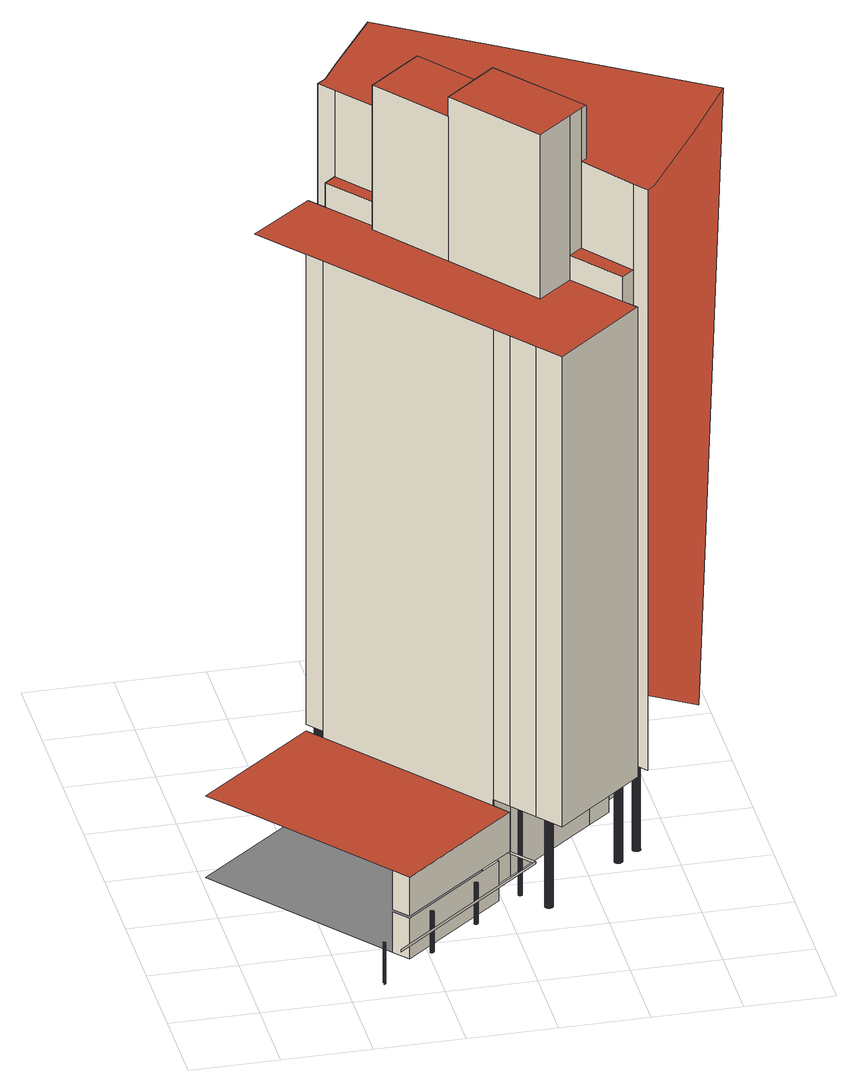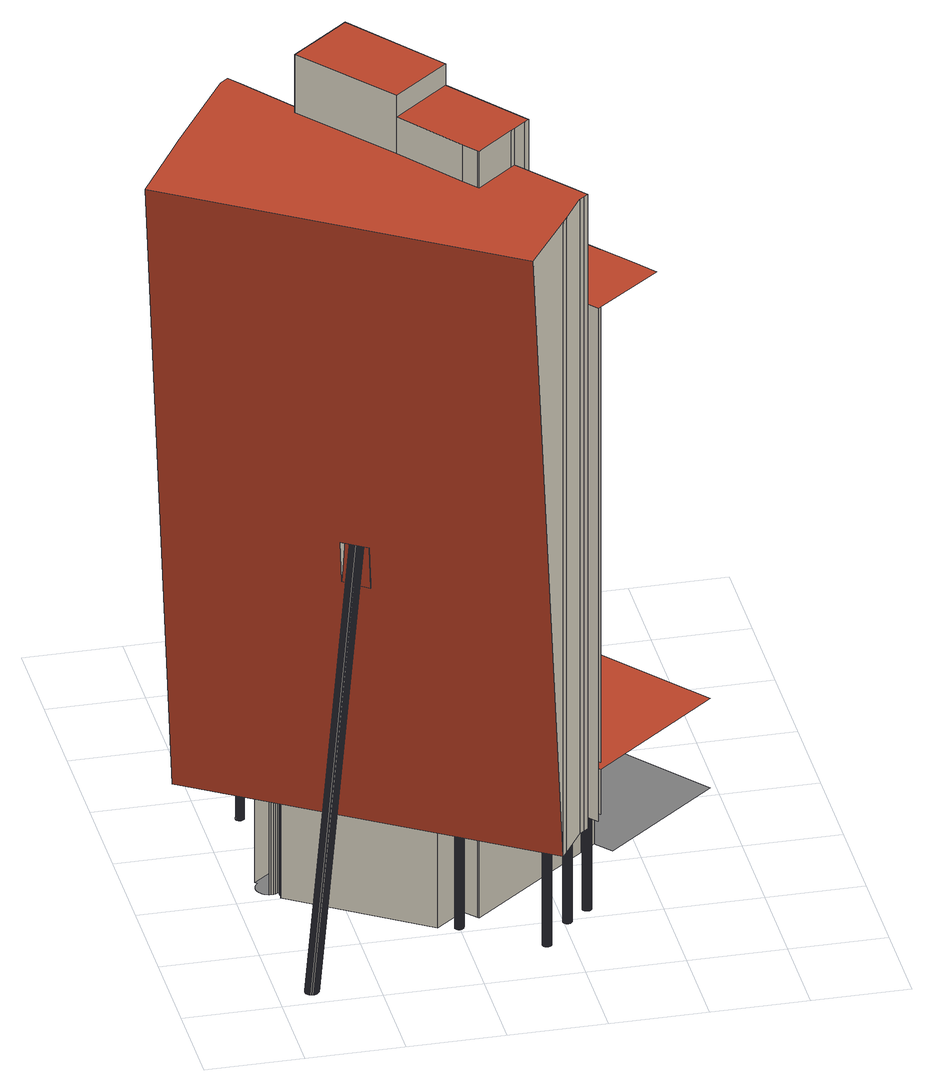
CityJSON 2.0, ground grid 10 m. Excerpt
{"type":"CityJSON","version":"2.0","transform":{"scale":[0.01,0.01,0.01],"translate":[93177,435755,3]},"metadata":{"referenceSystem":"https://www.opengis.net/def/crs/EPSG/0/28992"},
"CityObjects":{
"building1":{"type":"Building","geometry":[{"type":"MultiSurface","lod":"2","boundaries":[[[0,1,2,3]],[[3,2,4,5]],[[5,4,6,7]],[[7,6,8,9]],[[10,11,12,13]],[[9,8,14,15]],[[13,12,16,17]],[[15,14,18,19]],[[17,16,20,21]],[[19,18,22,23]],[[21,20,24,25]],[[25,24,26,27]],[[23,22,28,29]],[[27,26,30,31]],[[29,28,32,33]],[[31,30,34,35]],[[33,32,36,37]],[[35,34,38,39]],[[40,41,37,36]],[[39,38,42,43]],[[44,45,41,40]],[[43,42,46,47]],[[47,46,45,44]],[[48,49,50,51]],[[52,53,54,55]],[[56,57,58,59]],[[59,58,60,61]],[[62,63,57,56]],[[61,60,64,65]],[[63,62,66,67]],[[65,64,68,69]],[[67,66,70,71]],[[69,68,72,73]],[[71,70,74,75]],[[73,72,76,77]],[[75,74,78,79]],[[77,76,80,81]],[[79,78,82,83]],[[81,80,84,85]],[[83,82,86,87]],[[85,84,88,89]],[[87,86,90,91]],[[89,88,92,93]],[[91,90,94,95]],[[95,94,96,97]],[[93,92,98,99]],[[97,96,100,101]],[[102,103,104,105,106,107,108,109,110,98,92,88,84,80,76,72,68,64,60,58,57,63,67,71,75,79,83,87,91,95,97,101,111,112,113,114,115,116,117,118,119,120,121,122,123]],[[99,98,110,124]],[[101,100,125,111]],[[124,110,109,126]],[[111,125,127,112]],[[112,127,128,113]],[[126,109,108,129]],[[113,128,130,114]],[[129,108,107,131]],[[114,130,132,115]],[[131,107,106,133]],[[115,132,134,116]],[[116,134,135,117]],[[133,106,105,136]],[[117,135,137,118]],[[136,105,104,138]],[[118,137,139,119]],[[138,104,103,140]],[[119,139,141,120]],[[102,142,140,103]],[[120,141,143,121]],[[123,144,142,102]],[[121,143,145,122]],[[122,145,144,123]],[[146,147,148,149,48,51,150,151]],[[152,153,154,155]],[[154,156,157,147,146]],[[158,159,160,161]],[[162,155,154,146,160,163]],[[162,163,164,165]],[[55,54,166,167]],[[168,169,170,171]],[[51,50,172,150]],[[173,174,175,176]],[[176,175,177,178]],[[179,180,174,173]],[[178,177,181,182]],[[180,179,183,184]],[[182,181,185,186]],[[184,183,187,188]],[[186,185,189,190]],[[188,187,191,192]],[[190,189,193,194]],[[192,191,195,196]],[[194,193,197,198]],[[196,195,199,200]],[[198,197,201,202]],[[200,199,203,204]],[[202,201,205,206]],[[204,203,207,208]],[[206,205,209,210]],[[208,207,211,212]],[[212,211,213,214]],[[210,209,215,216]],[[214,213,217,218]],[[219,220,221,222,223,224,225,226,227,215,209,205,201,197,193,189,185,181,177,175,174,180,184,188,192,196,200,204,208,212,214,218,228,229,230,231,232,233,234,235,236,237,238,239,240]],[[216,215,227,241]],[[218,217,242,228]],[[241,227,226,243]],[[228,242,244,229]],[[229,244,245,230]],[[243,226,225,246]],[[230,245,247,231]],[[246,225,224,248]],[[231,247,249,232]],[[248,224,223,250]],[[232,249,251,233]],[[233,251,252,234]],[[250,223,222,253]],[[234,252,254,235]],[[253,222,221,255]],[[235,254,256,236]],[[255,221,220,257]],[[236,256,258,237]],[[219,259,257,220]],[[237,258,260,238]],[[240,261,259,219]],[[238,260,262,239]],[[239,262,261,240]],[[263,264,265,266]],[[266,265,267,268]],[[269,270,264,263]],[[268,267,271,272]],[[270,269,273,274]],[[272,271,275,276]],[[274,273,277,278]],[[276,275,279,280]],[[278,277,281,282]],[[280,279,283,284]],[[282,281,285,286]],[[284,283,287,288]],[[286,285,289,290]],[[288,287,291,292]],[[290,289,293,294]],[[292,291,295,296]],[[294,293,297,298]],[[296,295,299,300]],[[298,297,301,302]],[[302,301,303,304]],[[300,299,305,306]],[[304,303,307,308]],[[161,160,146,151,309,310]],[[311,312,313,314,315,316,317,318,319,305,299,295,291,287,283,279,275,271,267,265,264,270,274,278,282,286,290,294,298,302,304,308,320,321,322,323,324,325,326,327,328,329,330,331,332]],[[306,305,319,333]],[[308,307,334,320]],[[333,319,318,335]],[[320,334,336,321]],[[321,336,337,322]],[[335,318,317,338]],[[322,337,339,323]],[[338,317,316,340]],[[323,339,341,324]],[[340,316,315,342]],[[324,341,343,325]],[[325,343,344,326]],[[342,315,314,345]],[[326,344,346,327]],[[345,314,313,347]],[[327,346,348,328]],[[347,313,312,349]],[[350,351,352,353]],[[328,348,354,329]],[[311,355,349,312]],[[329,354,356,330]],[[332,357,355,311]],[[330,356,358,331]],[[331,358,357,332]],[[359,353,352,360,361]],[[362,363,364,365]],[[366,363,362,359,361]],[[365,364,367,368]],[[360,352,369,370]],[[371,372,373,374]],[[374,373,375,376]],[[377,378,372,371]],[[376,375,379,380]],[[378,377,381,382]],[[380,379,383,384]],[[382,381,385,386]],[[384,383,387,388]],[[386,385,389,390]],[[388,387,391,392]],[[390,389,393,394]],[[392,391,395,396]],[[397,398,167,166]],[[394,393,399,400]],[[396,395,401,402]],[[400,399,403,404]],[[402,401,405,406]],[[404,403,407,408]],[[406,405,409,410]],[[408,407,411,412]],[[412,411,413,414]],[[410,409,415,416]],[[414,413,417,418]],[[419,420,421,422,423,424,425,426,427,415,409,405,401,395,391,387,383,379,375,373,372,378,382,386,390,394,400,404,408,412,414,418,428,429,430,431,432,433,434,435,436,437,438,439,440]],[[416,415,427,441]],[[418,417,442,428]],[[441,427,426,443]],[[428,442,444,429]],[[429,444,445,430]],[[443,426,425,446]],[[430,445,447,431]],[[446,425,424,448]],[[398,397,449,450]],[[431,447,451,432]],[[448,424,423,452]],[[432,451,453,433]],[[433,453,454,434]],[[452,423,422,455]],[[369,456,457,458,370]],[[361,360,370,459]],[[434,454,460,435]],[[455,422,421,461]],[[435,460,462,436]],[[461,421,420,463]],[[436,462,464,437]],[[419,465,463,420]],[[437,464,466,438]],[[440,467,465,419]],[[438,466,468,439]],[[439,468,467,440]],[[366,361,459,469]],[[151,450,449,470,471,309]],[[368,367,472,473]],[[310,309,474,475]],[[459,370,458,476,469]],[[477,450,151,150,172]],[[469,476,478,479]],[[457,456,480,481]],[[165,164,482,483]],[[484,485,480,456,369,352,351,486,487,158,161,310,475,488,489,490,491]],[[492,493,494,495]],[[495,494,496,497]],[[498,499,493,492]],[[497,496,500,501]],[[499,498,502,503]],[[501,500,504,505]],[[503,502,506,507]],[[505,504,508,509]],[[507,506,510,511]],[[509,508,512,513]],[[511,510,514,515]],[[513,512,516,517]],[[515,514,518,519]],[[517,516,520,521]],[[519,518,522,523]],[[477,172,171,170]],[[475,474,524,488]],[[471,470,525,526]],[[521,520,527,528]],[[523,522,529,530]],[[528,527,531,532]],[[530,529,533,534]],[[534,533,535,536]],[[532,531,537,538]],[[536,535,539,540]],[[541,542,543,544,545,546,547,548,549,537,531,527,520,516,512,508,504,500,496,494,493,499,503,507,511,515,519,523,530,534,536,540,550,551,552,553,554,555,556,557,558,559,560,561,562]],[[538,537,549,563]],[[540,539,564,550]],[[563,549,548,565]],[[550,564,566,551]],[[551,566,567,552]],[[565,548,547,568]],[[552,567,569,553]],[[568,547,546,570]],[[553,569,571,554]],[[570,546,545,572]],[[554,571,573,555]],[[555,573,574,556]],[[572,545,544,575]],[[556,574,576,557]],[[575,544,543,577]],[[557,576,578,558]],[[577,543,542,579]],[[558,578,580,559]],[[541,581,579,542]],[[559,580,582,560]],[[562,583,581,541]],[[560,582,584,561]],[[561,584,583,562]],[[473,472,585,586]],[[587,588,589,590]],[[590,589,591,592]],[[593,594,588,587]],[[592,591,595,596]],[[594,593,597,598]],[[596,595,599,600]],[[598,597,601,602]],[[600,599,603,604]],[[602,601,605,606]],[[604,603,607,608]],[[606,605,609,610]],[[608,607,611,612]],[[610,609,613,614]],[[612,611,615,616]],[[614,613,617,618]],[[616,615,619,620]],[[618,617,621,622]],[[622,621,623,624]],[[624,623,625,626]],[[626,625,627,628]],[[620,619,629,630]],[[628,627,631,632]],[[632,631,633,634]],[[635,636,637,638]],[[634,633,639,640]],[[638,637,641,642]],[[643,644,636,635]],[[642,641,645,646]],[[646,645,647,648]],[[640,639,649,650]],[[648,647,651,652]],[[630,629,653,654]],[[652,651,655,656]],[[650,649,657,658]],[[656,655,659,660]],[[644,643,661,662]],[[660,659,663,664]],[[664,663,665,666]],[[666,665,667,668]],[[668,667,669,670]],[[658,657,671,672]],[[662,661,673,674]],[[654,653,675,676]],[[670,669,677,678]],[[672,671,679,680]],[[674,673,681,682]],[[676,675,683,684]],[[678,677,685,686]],[[680,679,687,688]],[[682,681,689,690]],[[691,692,693,694,695,696,697,698,699,700,701,702,703,704,705,706,683,675,653,629,619,615,611,607,603,599,595,591,589,588,594,598,602,606,610,614,618,622,624,626,628,632,634,640,650,658,672,680,688,707,708,709,710,711,712,713,714,715,716,717,718,719,720]],[[684,683,706,721]],[[686,685,722,723]],[[488,524,724,489]],[[688,687,725,707]],[[690,689,726,727]],[[721,706,705,728]],[[723,722,729,730]],[[707,725,731,708]],[[727,726,732,733]],[[728,705,704,734]],[[708,731,735,709]],[[730,729,736,737]],[[709,735,738,710]],[[734,704,703,739]],[[733,732,740,741]],[[737,736,742,743]],[[744,745,746,747,742,736,729,722,685,677,669,667,665,663,659,655,651,647,645,641,637,636,644,662,674,682,690,727,733,741,748,749,750,751,752,753,754,755,756,757,758,759,760,761,762,763]],[[710,738,764,711]],[[739,703,702,765]],[[711,764,766,712]],[[741,740,767,748]],[[765,702,701,768]],[[743,742,747,769]],[[712,766,770,713]],[[768,701,700,771]],[[713,770,772,714]],[[771,700,699,773]],[[748,767,774,749]],[[773,699,698,775]],[[775,698,697,776]],[[769,747,746,777]],[[776,697,696,778]],[[714,772,779,715]],[[778,696,695,780]],[[780,695,694,781]],[[781,694,693,782]],[[715,779,783,716]],[[782,693,692,784]],[[784,692,691,785]],[[720,786,785,691]],[[716,783,787,717]],[[719,788,786,720]],[[717,787,789,718]],[[718,789,788,719]],[[749,774,790,750]],[[777,746,745,791]],[[750,790,792,751]],[[791,745,744,793]],[[751,792,794,752]],[[793,744,763,795]],[[752,794,796,753]],[[795,763,762,797]],[[753,796,798,754]],[[797,762,761,799]],[[754,798,800,755]],[[799,761,760,801]],[[755,800,802,756]],[[801,760,759,803]],[[756,802,804,757]],[[758,805,803,759]],[[757,804,805,758]],[[806,478,476,458,457,481,807,808,809]],[[479,478,806,810]],[[811,481,480,485,812]],[[586,585,813]],[[483,482,814,815]],[[810,806,809,816]],[[815,814,817,818]],[[816,809,808,819]],[[481,811,820,807]],[[821,822,823,824]],[[824,823,825,826]],[[827,828,822,821]],[[826,825,829,830]],[[828,827,831,832]],[[830,829,833,834]],[[832,831,835,836]],[[834,833,837,838]],[[836,835,839,840]],[[838,837,841,842]],[[840,839,843,844]],[[842,841,845,846]],[[844,843,847,848]],[[846,845,849,850]],[[848,847,851,852]],[[850,849,853,854]],[[852,851,855,856]],[[854,853,857,858]],[[856,855,859,860]],[[860,859,861,862]],[[858,857,863,864]],[[862,861,865,866]],[[819,808,807,867]],[[868,869,870,871,872,873,874,875,876,863,857,853,849,845,841,837,833,829,825,823,822,828,832,836,840,844,848,852,856,860,862,866,877,878,879,880,881,882,883,884,885,886,887,888,889]],[[864,863,876,890]],[[866,865,891,877]],[[890,876,875,892]],[[877,891,893,878]],[[878,893,894,879]],[[892,875,874,895]],[[879,894,896,880]],[[895,874,873,897]],[[880,896,898,881]],[[897,873,872,899]],[[881,898,900,882]],[[882,900,901,883]],[[899,872,871,902]],[[883,901,903,884]],[[902,871,870,904]],[[884,903,905,885]],[[904,870,869,906]],[[885,905,907,886]],[[818,817,908,909]],[[868,910,906,869]],[[886,907,911,887]],[[889,912,910,868]],[[887,911,913,888]],[[888,913,912,889]],[[914,915,916,917,918,813,585,472,367,364,363,366,469,479,810,816,819,867,919,920,921]],[[526,525,922,923]],[[924,812,485,484,925]],[[926,820,811,812,924,927]],[[489,724,928,490]],[[919,867,807,820,926]],[[927,924,925,929,920]],[[930,931,932,933,934,935,936,937,938,939,940,941,942,943,944,945,946,947,948,949,950,951,922,525,470,449,397,166,54,53,952,953,954,152,155,162,165,483,815,818,909,955,956,957,958,959,960,961,962,963,964,965,966,967,968,969,970,971,972,973,974,975,976]],[[925,484,491,977]],[[978,979,980,981]],[[981,980,982,983]],[[984,985,979,978]],[[983,982,986,987]],[[985,984,988,989]],[[987,986,990,991]],[[989,988,992,993]],[[991,990,994,995]],[[993,992,996,997]],[[995,994,998,999]],[[997,996,1000,1001]],[[999,998,1002,1003]],[[1001,1000,1004,1005]],[[1003,1002,1006,1007]],[[1005,1004,1008,1009]],[[1007,1006,1010,1011]],[[1009,1008,1012,1013]],[[1011,1010,1014,1015]],[[1013,1012,1016,1017]],[[1017,1016,1018,1019]],[[1015,1014,1020,1021]],[[1019,1018,1022,1023]],[[1024,1025,1026,1027,1028,1029,1030,1031,1032,1020,1014,1010,1006,1002,998,994,990,986,982,980,979,985,989,993,997,1001,1005,1009,1013,1017,1019,1023,1033,1034,1035,1036,1037,1038,1039,1040,1041,1042,1043,1044,1045]],[[1021,1020,1032,1046]],[[1023,1022,1047,1033]],[[1046,1032,1031,1048]],[[1033,1047,1049,1034]],[[1034,1049,1050,1035]],[[1048,1031,1030,1051]],[[927,920,919,926]],[[1035,1050,1052,1036]],[[1051,1030,1029,1053]],[[1036,1052,1054,1037]],[[1053,1029,1028,1055]],[[1037,1054,1056,1038]],[[1038,1056,1057,1039]],[[1055,1028,1027,1058]],[[1039,1057,1059,1040]],[[1058,1027,1026,1060]],[[1040,1059,1061,1041]],[[1060,1026,1025,1062]],[[1041,1061,1063,1042]],[[1024,1064,1062,1025]],[[1042,1063,1065,1043]],[[1045,1066,1064,1024]],[[1043,1065,1067,1044]],[[1044,1067,1066,1045]],[[929,925,977,1068]],[[1069,491,490,928]],[[920,929,1068,921]],[[977,491,1069,1070,1068]],[[1071,1072,1073,1074]],[[1074,1073,1075,1076]],[[1077,1078,1072,1071]],[[1076,1075,1079,1080]],[[1078,1077,1081,1082]],[[1080,1079,1083,1084]],[[1082,1081,1085,1086]],[[1084,1083,1087,1088]],[[1086,1085,1089,1090]],[[1088,1087,1091,1092]],[[1090,1089,1093,1094]],[[921,1068,1070,1095,914]],[[1092,1091,1096,1097]],[[1094,1093,1098,1099]],[[909,908,1100,955]],[[1097,1096,1101,1102]],[[1103,1104,1105]],[[1099,1098,1106,1107]],[[1102,1101,1108,1109]],[[1107,1106,1110,1111]],[[1109,1108,1112,1113]],[[1111,1110,1114,1115]],[[923,922,951,1116]],[[1115,1114,1117,1118]],[[1113,1112,1119,1120]],[[948,1121,1122,949]],[[1118,1117,1123,1124]],[[1125,1126,1127,1128,1129,1130,1131,1132,1133,1119,1112,1108,1101,1096,1091,1087,1083,1079,1075,1073,1072,1078,1082,1086,1090,1094,1099,1107,1111,1115,1118,1124,1134,1135,1136,1137,1138,1139,1140,1141,1142,1143,1144,1145,1146]],[[1120,1119,1133,1147]],[[1124,1123,1148,1134]],[[1147,1133,1132,1149]],[[1134,1148,1150,1135]],[[1135,1150,1151,1136]],[[1149,1132,1131,1152]],[[1136,1151,1153,1137]],[[1137,1153,1154,1138]],[[1138,1154,1155,1139]],[[1139,1155,1156,1140]],[[1140,1156,1157,1141]],[[1141,1157,1158,1142]],[[1104,1103,1159,1160]],[[1103,1105,1161,1159],[1162,1163,1164,1165,1166,1167,1168,1169,1170,1171,1172,1173,1174,1175,1176,1177,1178,1179,1180,1181,1182,1183,1184,1185,1186,1187,1188,1189,1190,1191,1192,1193,1194,1195,1196,1197,1198,1199,1200,1201,1202,1203,1204,1205,1206]],[[949,1122,1207,950]],[[950,1207,1116,951]],[[1160,1159,1161]],[[1121,948,947,1208]],[[586,813,918,1209],[1105,1104,1160,1161]],[[1210,974,973,1211]],[[974,1210,1212,975]],[[1211,973,972,1213]],[[1213,972,971,1214]],[[1214,971,970,1215]],[[1215,970,969,1216]],[[975,1212,1217,976]],[[1216,969,968,1218]],[[956,1219,1220,957]],[[1218,968,967,1221]],[[957,1220,1222,958]],[[1221,967,966,1223]],[[958,1222,1224,959]],[[1223,966,965,1225]],[[959,1224,1226,960]],[[964,1227,1225,965]],[[960,1226,1228,961]],[[963,1229,1227,964]],[[961,1228,1230,962]],[[962,1230,1229,963]],[[1219,956,955,1100]],[[976,1217,1231,930]],[[930,1231,1232,931]],[[931,1232,1233,932]],[[932,1233,1234,933]],[[1186,1185,1235,1236]],[[1187,1186,1236,1237]],[[1185,1184,1238,1235]],[[1188,1187,1237,1239]],[[1184,1183,1240,1238]],[[1189,1188,1239,1241]],[[1183,1182,1242,1240]],[[1190,1189,1241,1243]],[[1182,1181,1244,1242]],[[1191,1190,1243,1245]],[[1181,1180,1246,1244]],[[1192,1191,1245,1247]],[[1180,1179,1248,1246]],[[1193,1192,1247,1249]],[[1179,1178,1250,1248]],[[1194,1193,1249,1251]],[[1178,1177,1252,1250]],[[1195,1194,1251,1253]],[[1177,1176,1254,1252]],[[1196,1195,1253,1255]],[[1176,1175,1256,1254]],[[1197,1196,1255,1257]],[[1175,1174,1258,1256]],[[1198,1197,1257,1259]],[[1174,1173,1260,1258]],[[1199,1198,1259,1261]],[[1173,1172,1262,1260]],[[1200,1199,1261,1263]],[[1172,1171,1264,1262]],[[1201,1200,1263,1265]],[[1171,1170,1266,1264]],[[1202,1201,1265,1267]],[[1170,1169,1268,1266]],[[1203,1202,1267,1269]],[[1169,1168,1270,1268]],[[1204,1203,1269,1271]],[[1168,1167,1272,1270]],[[1205,1204,1271,1273]],[[1167,1166,1274,1272]],[[1206,1205,1273,1275]],[[1166,1165,1276,1274]],[[1162,1206,1275,1277]],[[1165,1164,1278,1276]],[[1163,1162,1277,1279]],[[1164,1163,1279,1278]]],"semantics":{"surfaces":[{"type":"WallSurface"},{"type":"GroundSurface"},{"type":"RoofSurface"}],"values":[0,0,0,0,0,0,0,0,0,0,0,0,0,0,0,0,0,0,0,0,0,0,0,0,0,0,0,0,0,0,0,0,0,0,0,0,0,0,0,0,0,0,0,0,0,0,0,1,0,0,0,0,0,0,0,0,0,0,0,0,0,0,0,0,0,0,0,0,0,0,0,2,0,0,0,0,0,0,0,0,0,0,0,0,0,0,0,0,0,0,0,0,0,0,0,0,0,0,0,0,0,0,1,0,0,0,0,0,0,0,0,0,0,0,0,0,0,0,0,0,0,0,0,0,0,0,0,0,0,0,0,0,0,0,0,0,0,0,0,0,0,0,0,0,0,0,0,0,0,1,0,0,0,0,0,0,0,0,0,0,0,0,0,0,0,0,0,0,0,0,0,0,0,0,0,0,0,0,0,0,0,0,0,0,0,0,0,0,0,0,0,0,0,0,0,0,0,0,0,0,0,0,1,0,0,0,0,0,0,0,0,0,0,0,0,0,0,0,2,0,0,0,0,0,0,0,0,0,0,0,0,0,0,0,0,0,0,0,2,0,0,0,0,0,0,0,0,0,0,0,0,0,0,0,0,0,0,0,0,0,0,0,0,0,1,0,0,0,0,0,0,0,0,0,0,0,0,0,0,0,0,0,0,0,0,0,0,0,0,0,0,0,0,0,0,0,0,0,0,0,0,0,0,0,0,0,0,0,0,0,0,0,0,0,0,0,0,0,0,0,0,0,0,0,0,0,0,0,0,0,0,0,0,0,0,0,0,0,0,1,0,0,0,0,0,0,0,0,0,0,0,0,0,0,0,0,1,0,0,0,0,0,0,0,0,0,0,0,0,0,0,0,0,0,0,0,0,0,0,0,0,0,0,0,0,0,0,0,0,0,0,0,0,0,0,0,0,0,0,0,0,2,0,0,0,0,0,0,0,0,0,0,0,0,0,0,0,0,0,0,0,0,0,0,0,0,0,0,0,0,0,0,0,1,0,0,0,0,0,0,0,0,0,0,0,0,0,0,0,0,0,0,0,0,0,0,0,0,2,0,0,2,0,0,0,1,0,0,0,0,0,0,0,0,0,0,0,0,0,0,0,0,0,0,0,0,0,0,0,1,0,0,0,0,0,0,0,0,0,0,0,0,0,0,0,0,0,0,0,0,0,0,0,0,2,0,0,0,0,0,0,0,0,0,0,0,0,0,0,0,0,0,0,0,0,0,0,0,0,0,0,0,0,0,0,1,0,0,0,0,0,0,0,0,0,0,0,0,2,2,0,0,0,0,2,0,0,0,0,0,0,0,0,0,0,0,0,0,0,0,0,0,0,0,0,0,0,0,0,0,0,0,0,0,0,0,0,0,0,0,0,0,0,0,0,0,0,0,0,0,0,0,0,0,0,0,0,0,0,0,0,0,0,0,0,0,0,0,0,0,0,0,0,0,0]}}]}
},
"vertices":[
[1405,283,535],[1405,283,40],[1408,283,40],[1408,283,535],[1411,284,40],[1411,284,535],[1414,285,40],[1414,285,535],[1416,287,40],[1416,287,535],[1406,323,40],[1406,323,535],[1408,323,535],[1408,323,40],[1419,289,40],[1419,289,535],[1410,322,535],[1410,322,40],[1421,291,40],[1421,291,535],[1412,321,535],[1412,321,40],[1422,294,40],[1422,294,535],[1414,320,535],[1414,320,40],[1416,319,535],[1416,319,40],[1423,297,40],[1423,297,535],[1418,318,535],[1418,318,40],[1424,300,40],[1424,300,535],[1420,316,535],[1420,316,40],[1424,303,40],[1424,303,535],[1421,314,535],[1421,314,40],[1424,305,40],[1424,305,535],[1422,312,535],[1422,312,40],[1424,308,40],[1424,308,535],[1423,310,535],[1423,310,40],[1640,908,1040],[1640,908,564],[1781,736,564],[1781,736,1040],[1640,908,535],[1640,908,40],[1781,736,40],[1781,736,535],[2025,825,535],[2025,825,40],[2026,822,40],[2026,822,535],[2027,819,40],[2027,819,535],[2025,828,535],[2025,828,40],[2029,817,40],[2029,817,535],[2025,831,535],[2025,831,40],[2031,814,40],[2031,814,535],[2025,834,535],[2025,834,40],[2033,812,40],[2033,812,535],[2027,837,535],[2027,837,40],[2036,811,40],[2036,811,535],[2028,840,535],[2028,840,40],[2039,810,40],[2039,810,535],[2030,842,535],[2030,842,40],[2042,809,40],[2042,809,535],[2032,845,535],[2032,845,40],[2045,809,40],[2045,809,535],[2035,846,535],[2035,846,40],[2048,809,40],[2048,809,535],[2037,847,535],[2037,847,40],[2039,848,535],[2039,848,40],[2051,810,40],[2051,810,535],[2041,849,535],[2041,849,40],[2065,831,40],[2065,829,40],[2065,826,40],[2064,823,40],[2063,820,40],[2061,817,40],[2059,815,40],[2057,813,40],[2054,811,40],[2044,849,40],[2046,849,40],[2048,849,40],[2050,848,40],[2053,847,40],[2055,846,40],[2057,845,40],[2058,844,40],[2060,842,40],[2061,840,40],[2063,838,40],[2064,836,40],[2064,834,40],[2054,811,535],[2044,849,535],[2057,813,535],[2046,849,535],[2048,849,535],[2059,815,535],[2050,848,535],[2061,817,535],[2053,847,535],[2063,820,535],[2055,846,535],[2057,845,535],[2064,823,535],[2058,844,535],[2065,826,535],[2060,842,535],[2065,829,535],[2061,840,535],[2065,831,535],[2063,838,535],[2064,834,535],[2064,836,535],[1524,3757,1040],[1383,3930,1040],[58,2851,1040],[223,2648,1040],[3105,1815,1040],[2965,1988,1040],[1380,3640,40],[1380,3640,535],[1524,3757,535],[1524,3757,40],[1383,3930,535],[1383,3930,564],[1383,3930,6870],[1383,3930,1119],[1524,3757,1119],[1524,3757,6870],[1540,3770,40],[1540,3770,1119],[1756,3945,1119],[1756,3945,40],[2959,1697,40],[2959,1697,535],[1542,79,564],[1542,79,535],[3327,1543,535],[3327,1543,564],[3105,1815,564],[2607,1297,535],[2607,1297,40],[2608,1294,40],[2608,1294,535],[2609,1291,40],[2609,1291,535],[2607,1300,535],[2607,1300,40],[2611,1288,40],[2611,1288,535],[2607,1303,535],[2607,1303,40],[2613,1286,40],[2613,1286,535],[2608,1306,535],[2608,1306,40],[2616,1284,40],[2616,1284,535],[2609,1309,535],[2609,1309,40],[2618,1282,40],[2618,1282,535],[2610,1311,535],[2610,1311,40],[2621,1281,40],[2621,1281,535],[2612,1314,535],[2612,1314,40],[2624,1281,40],[2624,1281,535],[2614,1316,535],[2614,1316,40],[2627,1280,40],[2627,1280,535],[2617,1318,535],[2617,1318,40],[2630,1281,40],[2630,1281,535],[2619,1319,535],[2619,1319,40],[2621,1320,535],[2621,1320,40],[2633,1281,40],[2633,1281,535],[2624,1320,535],[2624,1320,40],[2647,1303,40],[2647,1300,40],[2647,1297,40],[2646,1294,40],[2645,1291,40],[2643,1289,40],[2641,1286,40],[2639,1284,40],[2636,1283,40],[2626,1320,40],[2628,1320,40],[2630,1320,40],[2633,1320,40],[2635,1319,40],[2637,1318,40],[2639,1316,40],[2641,1315,40],[2642,1313,40],[2644,1311,40],[2645,1309,40],[2646,1307,40],[2646,1305,40],[2636,1283,535],[2626,1320,535],[2639,1284,535],[2628,1320,535],[2630,1320,535],[2641,1286,535],[2633,1320,535],[2643,1289,535],[2635,1319,535],[2645,1291,535],[2637,1318,535],[2639,1316,535],[2646,1294,535],[2641,1315,535],[2647,1297,535],[2642,1313,535],[2647,1300,535],[2644,1311,535],[2647,1303,535],[2645,1309,535],[2646,1305,535],[2646,1307,535],[1676,4817,1119],[1676,4817,40],[1677,4811,40],[1677,4811,1119],[1680,4804,40],[1680,4804,1119],[1675,4824,1119],[1675,4824,40],[1684,4798,40],[1684,4798,1119],[1675,4831,1119],[1675,4831,40],[1689,4793,40],[1689,4793,1119],[1676,4838,1119],[1676,4838,40],[1694,4789,40],[1694,4789,1119],[1679,4845,1119],[1679,4845,40],[1700,4785,40],[1700,4785,1119],[1682,4851,1119],[1682,4851,40],[1707,4783,40],[1707,4783,1119],[1686,4856,1119],[1686,4856,40],[1714,4781,40],[1714,4781,1119],[1691,4861,1119],[1691,4861,40],[1721,4781,40],[1721,4781,1119],[1697,4865,1119],[1697,4865,40],[1728,4782,40],[1728,4782,1119],[1702,4867,1119],[1702,4867,40],[1707,4869,1119],[1707,4869,40],[1734,4783,40],[1734,4783,1119],[1712,4870,1119],[1712,4870,40],[2965,1988,1119],[2965,1988,6870],[1764,4831,40],[1765,4826,40],[1764,4819,40],[1763,4812,40],[1760,4806,40],[1756,4800,40],[1752,4795,40],[1747,4790,40],[1741,4786,40],[1717,4871,40],[1722,4871,40],[1728,4870,40],[1733,4869,40],[1738,4867,40],[1742,4865,40],[1747,4862,40],[1751,4859,40],[1754,4855,40],[1757,4851,40],[1760,4846,40],[1762,4841,40],[1764,4836,40],[1741,4786,1119],[1717,4871,1119],[1747,4790,1119],[1722,4871,1119],[1728,4870,1119],[1752,4795,1119],[1733,4869,1119],[1756,4800,1119],[1738,4867,1119],[1760,4806,1119],[1742,4865,1119],[1747,4862,1119],[1763,4812,1119],[1751,4859,1119],[1764,4819,1119],[1754,4855,1119],[1765,4826,1119],[1651,5019,1119],[1651,5019,6870],[1796,4842,6870],[1796,4842,1119],[1757,4851,1119],[1764,4831,1119],[1760,4846,1119],[1764,4836,1119],[1762,4841,1119],[1918,4943,1119],[1796,4842,7169],[1918,4943,7169],[1776,5119,1119],[1776,5119,8225],[1823,5157,8225],[1823,5157,1119],[1918,4943,8225],[1872,5196,8225],[1872,5196,1119],[2221,4322,6870],[2221,4322,7169],[1912,5010,1119],[1912,5010,40],[1914,5003,40],[1914,5003,1119],[1916,4997,40],[1916,4997,1119],[1911,5017,1119],[1911,5017,40],[1920,4991,40],[1920,4991,1119],[1911,5024,1119],[1911,5024,40],[1925,4986,40],[1925,4986,1119],[1912,5031,1119],[1912,5031,40],[1930,4982,40],[1930,4982,1119],[1915,5037,1119],[1915,5037,40],[1936,4978,40],[1936,4978,1119],[1918,5044,1119],[1918,5044,40],[1943,4976,40],[1943,4976,1119],[2820,1870,40],[2820,1870,535],[1922,5049,1119],[1922,5049,40],[1950,4974,40],[1950,4974,1119],[1928,5054,1119],[1928,5054,40],[1957,4974,40],[1957,4974,1119],[1933,5058,1119],[1933,5058,40],[1964,4975,40],[1964,4975,1119],[1938,5060,1119],[1938,5060,40],[1943,5062,1119],[1943,5062,40],[1970,4976,40],[1970,4976,1119],[1948,5063,1119],[1948,5063,40],[2000,5024,40],[2001,5019,40],[2000,5012,40],[1999,5005,40],[1996,4999,40],[1992,4993,40],[1988,4987,40],[1983,4983,40],[1977,4979,40],[1953,5064,40],[1958,5064,40],[1964,5063,40],[1969,5062,40],[1974,5060,40],[1978,5058,40],[1983,5055,40],[1987,5052,40],[1990,5048,40],[1993,5044,40],[1996,5039,40],[1998,5034,40],[2000,5029,40],[1977,4979,1119],[1953,5064,1119],[1983,4983,1119],[1958,5064,1119],[1964,5063,1119],[1988,4987,1119],[1969,5062,1119],[1992,4993,1119],[2965,1988,40],[2965,1988,535],[1974,5060,1119],[1996,4999,1119],[1978,5058,1119],[1983,5055,1119],[1999,5005,1119],[2176,4286,6870],[2176,4286,8635],[2221,4322,8635],[2342,4420,7169],[1987,5052,1119],[2000,5012,1119],[1990,5048,1119],[2001,5019,1119],[1993,5044,1119],[2000,5024,1119],[1996,5039,1119],[2000,5029,1119],[1998,5034,1119],[2342,4420,8225],[2974,1995,40],[2974,1995,1119],[2075,5513,8225],[2075,5513,1119],[3105,1815,1119],[3105,1815,6870],[2342,4420,8635],[3105,1815,535],[2382,4452,8635],[2382,4452,8225],[2813,3476,6870],[2813,3476,8635],[2774,4771,1119],[2774,4771,40],[3978,2812,6870],[3586,2493,6870],[950,4461,6870],[1145,4221,6870],[3327,1543,6870],[3548,1271,6870],[4549,2101,6870],[4424,2256,6870],[3190,1771,1119],[3190,1771,40],[3190,1768,40],[3190,1768,1119],[3192,1765,40],[3192,1765,1119],[3189,1774,1119],[3189,1774,40],[3193,1763,40],[3193,1763,1119],[3189,1777,1119],[3189,1777,40],[3196,1761,40],[3196,1761,1119],[3190,1780,1119],[3190,1780,40],[3198,1759,40],[3198,1759,1119],[3191,1783,1119],[3191,1783,40],[3201,1757,40],[3201,1757,1119],[3193,1786,1119],[3193,1786,40],[3204,1756,40],[3204,1756,1119],[3194,1789,1119],[3194,1789,40],[3207,1755,40],[3207,1755,1119],[3197,1791,1119],[3197,1791,40],[3327,1543,1119],[3190,2171,40],[3190,2171,1119],[3210,1755,40],[3210,1755,1119],[3199,1792,1119],[3199,1792,40],[3213,1755,40],[3213,1755,1119],[3201,1793,1119],[3201,1793,40],[3204,1794,1119],[3204,1794,40],[3216,1756,40],[3216,1756,1119],[3206,1795,1119],[3206,1795,40],[3229,1777,40],[3229,1775,40],[3229,1772,40],[3228,1769,40],[3227,1766,40],[3226,1763,40],[3224,1761,40],[3221,1759,40],[3219,1757,40],[3208,1795,40],[3210,1795,40],[3213,1795,40],[3215,1794,40],[3217,1793,40],[3219,1792,40],[3221,1791,40],[3223,1790,40],[3225,1788,40],[3226,1786,40],[3227,1784,40],[3228,1782,40],[3229,1780,40],[3219,1757,1119],[3208,1795,1119],[3221,1759,1119],[3210,1795,1119],[3213,1795,1119],[3224,1761,1119],[3215,1794,1119],[3226,1763,1119],[3217,1793,1119],[3227,1766,1119],[3219,1792,1119],[3221,1791,1119],[3228,1769,1119],[3223,1790,1119],[3229,1772,1119],[3225,1788,1119],[3229,1775,1119],[3226,1786,1119],[3229,1777,1119],[3227,1784,1119],[3229,1780,1119],[3228,1782,1119],[2124,5585,8225],[2124,5585,1119],[2200,5395,1119],[2200,5395,40],[2202,5389,40],[2202,5389,1119],[2204,5383,40],[2204,5383,1119],[2199,5401,1119],[2199,5401,40],[2207,5378,40],[2207,5378,1119],[2200,5407,1119],[2200,5407,40],[2210,5373,40],[2210,5373,1119],[2201,5413,1119],[2201,5413,40],[2215,5369,40],[2215,5369,1119],[2202,5419,1119],[2202,5419,40],[2219,5365,40],[2219,5365,1119],[2205,5424,1119],[2205,5424,40],[2225,5362,40],[2225,5362,1119],[2208,5429,1119],[2208,5429,40],[2230,5360,40],[2230,5360,1119],[2212,5434,1119],[2212,5434,40],[2236,5359,40],[2236,5359,1119],[2213,5435,1119],[2213,5435,40],[2214,5436,1119],[2214,5436,40],[2215,5437,1119],[2215,5437,40],[2216,5438,1119],[2216,5438,40],[2242,5358,40],[2242,5358,1119],[2217,5439,1119],[2217,5439,40],[2218,5439,1119],[2218,5439,40],[3410,1471,1119],[3410,1471,40],[3412,1464,40],[3412,1464,1119],[2220,5440,1119],[2220,5440,40],[3415,1456,40],[3415,1456,1119],[3409,1479,1119],[3409,1479,40],[3416,1455,40],[3416,1455,1119],[3417,1453,40],[3417,1453,1119],[2221,5441,1119],[2221,5441,40],[3418,1452,40],[3418,1452,1119],[2248,5358,40],[2248,5358,1119],[3419,1451,40],[3419,1451,1119],[2222,5442,1119],[2222,5442,40],[3420,1449,40],[3420,1449,1119],[3410,1487,1119],[3410,1487,40],[3421,1448,40],[3421,1448,1119],[3422,1447,40],[3422,1447,1119],[3423,1446,40],[3423,1446,1119],[3425,1444,40],[3425,1444,1119],[2227,5444,1119],[2227,5444,40],[3412,1494,1119],[3412,1494,40],[2254,5359,40],[2254,5359,1119],[3431,1440,40],[3431,1440,1119],[2232,5446,1119],[2232,5446,40],[3415,1501,1119],[3415,1501,40],[2260,5360,40],[2260,5360,1119],[3438,1437,40],[3438,1437,1119],[2237,5447,1119],[2237,5447,40],[3420,1508,1119],[3420,1508,40],[2289,5403,40],[2289,5401,40],[2289,5400,40],[2289,5399,40],[2289,5397,40],[2289,5396,40],[2289,5394,40],[2288,5393,40],[2288,5392,40],[2288,5390,40],[2286,5385,40],[2283,5379,40],[2279,5374,40],[2275,5370,40],[2271,5366,40],[2265,5363,40],[2242,5448,40],[2247,5448,40],[2252,5447,40],[2257,5446,40],[2262,5444,40],[2267,5442,40],[2271,5439,40],[2275,5435,40],[2279,5432,40],[2282,5427,40],[2285,5423,40],[2287,5418,40],[2288,5413,40],[2289,5408,40],[2265,5363,1119],[3444,1435,40],[3444,1435,1119],[3548,1271,1119],[2242,5448,1119],[3425,1513,1119],[3425,1513,40],[2271,5366,1119],[3451,1434,40],[3451,1434,1119],[2247,5448,1119],[3431,1517,1119],[3431,1517,40],[2275,5370,1119],[2252,5447,1119],[3458,1434,40],[3458,1434,1119],[2257,5446,1119],[2279,5374,1119],[3438,1521,1119],[3438,1521,40],[3465,1435,40],[3465,1435,1119],[3488,1450,40],[3484,1445,40],[3478,1440,40],[3472,1437,40],[3444,1523,40],[3451,1523,40],[3458,1523,40],[3465,1522,40],[3472,1520,40],[3478,1517,40],[3484,1512,40],[3488,1507,40],[3492,1502,40],[3496,1496,40],[3498,1489,40],[3499,1482,40],[3499,1475,40],[3498,1468,40],[3496,1462,40],[3492,1455,40],[2262,5444,1119],[2283,5379,1119],[2267,5442,1119],[3444,1523,1119],[2286,5385,1119],[3472,1437,1119],[2271,5439,1119],[2288,5390,1119],[2275,5435,1119],[2288,5392,1119],[3451,1523,1119],[2288,5393,1119],[2289,5394,1119],[3478,1440,1119],[2289,5396,1119],[2279,5432,1119],[2289,5397,1119],[2289,5399,1119],[2289,5400,1119],[2282,5427,1119],[2289,5401,1119],[2289,5403,1119],[2289,5408,1119],[2285,5423,1119],[2288,5413,1119],[2287,5418,1119],[3458,1523,1119],[3484,1445,1119],[3465,1522,1119],[3488,1450,1119],[3472,1520,1119],[3492,1455,1119],[3478,1517,1119],[3496,1462,1119],[3484,1512,1119],[3498,1468,1119],[3488,1507,1119],[3499,1475,1119],[3492,1502,1119],[3499,1482,1119],[3496,1496,1119],[3498,1489,1119],[2774,4771,8635],[3406,3963,8635],[2900,4617,8635],[2785,4758,8635],[2774,4771,8225],[2813,3476,8875],[3586,2493,8875],[2571,6245,8225],[2785,4758,1119],[2785,4758,40],[2785,4758,8225],[2900,4617,1119],[2900,4617,40],[2900,4617,8225],[3406,3963,8875],[2954,4891,1119],[2954,4891,40],[2956,4884,40],[2956,4884,1119],[2958,4878,40],[2958,4878,1119],[2953,4898,1119],[2953,4898,40],[2962,4872,40],[2962,4872,1119],[2953,4905,1119],[2953,4905,40],[2967,4867,40],[2967,4867,1119],[2955,4912,1119],[2955,4912,40],[2972,4862,40],[2972,4862,1119],[2957,4918,1119],[2957,4918,40],[2978,4859,40],[2978,4859,1119],[2960,4924,1119],[2960,4924,40],[2985,4856,40],[2985,4856,1119],[2965,4930,1119],[2965,4930,40],[2992,4855,40],[2992,4855,1119],[2970,4934,1119],[2970,4934,40],[2999,4854,40],[2999,4854,1119],[2975,4938,1119],[2975,4938,40],[3006,4855,40],[3006,4855,1119],[2980,4941,1119],[2980,4941,40],[2985,4943,1119],[2985,4943,40],[3012,4857,40],[3012,4857,1119],[2990,4944,1119],[2990,4944,40],[3406,3963,8225],[3043,4905,40],[3043,4899,40],[3042,4893,40],[3041,4886,40],[3038,4879,40],[3035,4873,40],[3030,4868,40],[3025,4863,40],[3019,4860,40],[2995,4944,40],[3001,4944,40],[3006,4944,40],[3011,4943,40],[3016,4941,40],[3020,4938,40],[3025,4936,40],[3029,4932,40],[3032,4928,40],[3035,4924,40],[3038,4920,40],[3040,4915,40],[3042,4910,40],[3019,4860,1119],[2995,4944,1119],[3025,4863,1119],[3001,4944,1119],[3006,4944,1119],[3030,4868,1119],[3011,4943,1119],[3035,4873,1119],[3016,4941,1119],[3038,4879,1119],[3020,4938,1119],[3025,4936,1119],[3041,4886,1119],[3029,4932,1119],[3042,4893,1119],[3032,4928,1119],[3043,4899,1119],[3035,4924,1119],[3205,4861,1119],[3205,4861,40],[3043,4905,1119],[3038,4920,1119],[3042,4910,1119],[3040,4915,1119],[4683,2211,8225],[4771,2284,8225],[5410,3261,8225],[5504,3416,8225],[5921,4094,8225],[4196,2989,8225],[4129,2934,8225],[4562,2369,8225],[4236,3022,40],[4236,3022,1119],[3978,2812,8875],[3978,2812,7169],[4196,2989,8875],[4129,2934,8875],[4549,2101,1119],[4129,2934,7169],[4586,3890,40],[4608,3895,40],[4631,3896,40],[4653,3893,40],[4675,3886,40],[4695,3876,40],[4714,3862,40],[4729,3845,40],[4742,3826,40],[4751,3806,40],[4757,3784,40],[4758,3761,40],[4756,3738,40],[4750,3716,40],[4741,3695,40],[4728,3677,40],[4712,3660,40],[4735,3633,40],[4322,3298,40],[4397,3206,40],[4468,3265,40],[4494,3231,40],[223,2648,40],[58,2851,40],[1238,3812,40],[4555,3974,40],[4536,3945,40],[4539,3942,40],[4542,3939,40],[4545,3936,40],[4547,3932,40],[4549,3929,40],[4551,3925,40],[4552,3921,40],[4553,3916,40],[4553,3912,40],[4553,3908,40],[4553,3904,40],[4552,3899,40],[4550,3895,40],[4549,3891,40],[4546,3888,40],[4544,3884,40],[4541,3881,40],[4538,3878,40],[4545,3870,40],[4565,3882,40],[4424,2256,7169],[4328,2216,1119],[4328,2216,40],[4330,2210,40],[4330,2210,1119],[4332,2203,40],[4332,2203,1119],[4327,2223,1119],[4327,2223,40],[4336,2197,40],[4336,2197,1119],[4327,2230,1119],[4327,2230,40],[4341,2192,40],[4341,2192,1119],[4328,2237,1119],[4328,2237,40],[4346,2188,40],[4346,2188,1119],[4331,2244,1119],[4331,2244,40],[4352,2184,40],[4352,2184,1119],[4334,2250,1119],[4334,2250,40],[4359,2182,40],[4359,2182,1119],[4338,2255,1119],[4338,2255,40],[4366,2180,40],[4366,2180,1119],[4344,2260,1119],[4344,2260,40],[4373,2180,40],[4373,2180,1119],[4349,2264,1119],[4349,2264,40],[4380,2181,40],[4380,2181,1119],[4354,2266,1119],[4354,2266,40],[4359,2268,1119],[4359,2268,40],[4386,2182,40],[4386,2182,1119],[4364,2269,1119],[4364,2269,40],[4416,2230,40],[4417,2225,40],[4416,2218,40],[4415,2211,40],[4412,2205,40],[4408,2199,40],[4404,2193,40],[4399,2189,40],[4393,2185,40],[4369,2270,40],[4374,2270,40],[4380,2269,40],[4385,2268,40],[4390,2266,40],[4394,2264,40],[4399,2261,40],[4403,2258,40],[4406,2254,40],[4409,2250,40],[4412,2245,40],[4414,2240,40],[4416,2235,40],[4393,2185,1119],[4369,2270,1119],[4399,2189,1119],[4374,2270,1119],[4380,2269,1119],[4404,2193,1119],[4385,2268,1119],[4408,2199,1119],[4390,2266,1119],[4412,2205,1119],[4394,2264,1119],[4399,2261,1119],[4415,2211,1119],[4403,2258,1119],[4416,2218,1119],[4406,2254,1119],[4417,2225,1119],[4409,2250,1119],[4416,2230,1119],[4412,2245,1119],[4416,2235,1119],[4414,2240,1119],[4562,2369,7169],[4424,2256,1119],[4562,2369,1119],[4567,2412,1119],[4567,2412,40],[4569,2405,40],[4569,2405,1119],[4572,2398,40],[4572,2398,1119],[4567,2418,1119],[4567,2418,40],[4576,2393,40],[4576,2393,1119],[4567,2425,1119],[4567,2425,40],[4581,2388,40],[4581,2388,1119],[4568,2432,1119],[4568,2432,40],[4586,2383,40],[4586,2383,1119],[4571,2439,1119],[4571,2439,40],[4592,2380,40],[4592,2380,1119],[4574,2445,1119],[4574,2445,40],[4683,2211,1119],[4599,2377,40],[4599,2377,1119],[4578,2450,1119],[4578,2450,40],[4555,3974,1119],[4605,2376,40],[4605,2376,1119],[3813,4771,4404],[3860,4844,3917],[3889,4890,4404],[4583,2455,1119],[4583,2455,40],[4612,2375,40],[4612,2375,1119],[4589,2459,1119],[4589,2459,40],[4619,2376,40],[4619,2376,1119],[4594,2462,1119],[4594,2462,40],[4494,3231,1119],[4599,2463,1119],[4599,2463,40],[4626,2378,40],[4626,2378,1119],[4322,3298,1119],[4397,3206,1119],[4604,2465,1119],[4604,2465,40],[4656,2425,40],[4656,2420,40],[4656,2413,40],[4654,2406,40],[4652,2400,40],[4648,2394,40],[4644,2389,40],[4638,2384,40],[4632,2380,40],[4609,2465,40],[4614,2465,40],[4619,2465,40],[4624,2463,40],[4629,2462,40],[4634,2459,40],[4638,2456,40],[4642,2453,40],[4646,2449,40],[4649,2445,40],[4652,2440,40],[4654,2436,40],[4655,2431,40],[4632,2380,1119],[4609,2465,1119],[4638,2384,1119],[4614,2465,1119],[4619,2465,1119],[4644,2389,1119],[4624,2463,1119],[4629,2462,1119],[4634,2459,1119],[4638,2456,1119],[4642,2453,1119],[4646,2449,1119],[4063,4611,4404],[4111,4685,3937],[4139,4729,4404],[4046,4757,4405],[4044,4766,4405],[4042,4774,4405],[4038,4782,4405],[4033,4790,4405],[4027,4797,4405],[4021,4803,4405],[4014,4809,4405],[4006,4813,4405],[3996,4817,4405],[3986,4819,4405],[3976,4820,4405],[3966,4819,4405],[3956,4817,4405],[3947,4813,4405],[3938,4808,4405],[3930,4802,4405],[3923,4795,4405],[3917,4786,4405],[3913,4777,4405],[3909,4768,4405],[3908,4758,4405],[3907,4748,4405],[3908,4738,4405],[3911,4728,4405],[3915,4719,4405],[3920,4710,4405],[3926,4702,4405],[3934,4696,4405],[3942,4690,4405],[3951,4686,4405],[3961,4683,4405],[3971,4681,4405],[3981,4681,4405],[3991,4682,4405],[4001,4685,4405],[4009,4689,4405],[4017,4694,4405],[4024,4699,4405],[4030,4706,4405],[4035,4713,4405],[4039,4721,4405],[4043,4730,4405],[4045,4739,4405],[4046,4748,4405],[4468,3265,1119],[4735,3633,1119],[5504,3416,1119],[4538,3878,1119],[4541,3881,1119],[4545,3870,1119],[4544,3884,1119],[4546,3888,1119],[4549,3891,1119],[4550,3895,1119],[4565,3882,1119],[4552,3899,1119],[4536,3945,1119],[4539,3942,1119],[4553,3904,1119],[4542,3939,1119],[4553,3908,1119],[4545,3936,1119],[4553,3912,1119],[4547,3932,1119],[4553,3916,1119],[4549,3929,1119],[4552,3921,1119],[4551,3925,1119],[4586,3890,1119],[4608,3895,1119],[4631,3896,1119],[4653,3893,1119],[4584,5758,40],[4586,5749,40],[4590,5739,40],[4582,5769,40],[4595,5731,40],[4583,5779,40],[4602,5723,40],[4585,5788,40],[4609,5716,40],[4588,5798,40],[4617,5711,40],[4593,5807,40],[4626,5706,40],[4598,5815,40],[4636,5703,40],[4605,5822,40],[4646,5702,40],[4613,5829,40],[4656,5702,40],[4622,5834,40],[4666,5703,40],[4632,5837,40],[4676,5706,40],[4641,5839,40],[4684,5710,40],[4651,5840,40],[4692,5714,40],[4662,5839,40],[4699,5720,40],[4671,5837,40],[4705,5727,40],[4681,5834,40],[4710,5734,40],[4689,5829,40],[4715,5742,40],[4696,5824,40],[4718,5750,40],[4703,5818,40],[4720,5759,40],[4708,5811,40],[4721,5768,40],[4713,5803,40],[4721,5777,40],[4717,5795,40],[4719,5786,40]
]}
